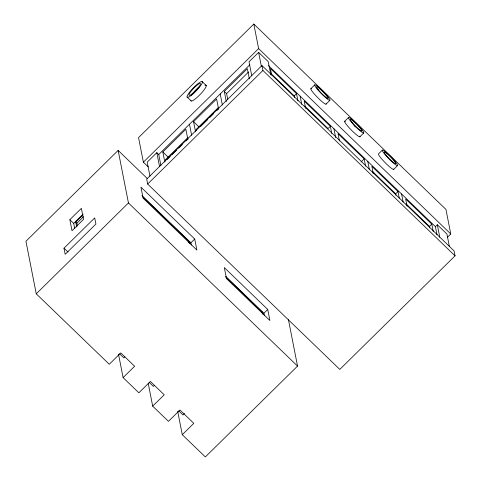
<?xml version="1.0" encoding="UTF-8"?>
<svg xmlns="http://www.w3.org/2000/svg" width="481" height="481" viewBox="0 0 481 481"><rect width="100%" height="100%" fill="white"/><g stroke="black" fill="none" stroke-linecap="round" stroke-linejoin="round"><path stroke-width="0.72" d="M147.312 178.553L118.14 150.409L25.944 241.27L36.249 293.819L109.265 364.261L120.791 352.904L134.626 366.251L123.1 377.609L138.859 392.809L150.385 381.451L164.219 394.799L152.693 406.156L168.452 421.356L179.972 409.998L193.807 423.346L182.281 434.704L205.339 456.95L297.541 366.095L288.378 319.378M447.57 237.139L450.769 233.982L445.953 209.427L253.806 24.05L138.552 137.62L143.374 162.181L148.232 166.865M69.847 219.691L81.367 208.333L83.538 219.384L72.012 230.742L69.847 219.691L73.689 223.394L74.699 228.553M73.689 223.394L83.117 214.105M76.689 227.032L75.727 222.12L82.9 215.049M77.435 226.04L76.882 223.232L83.538 216.666M143.374 162.181L258.622 48.605L253.806 24.05M160.907 165.578L158.742 154.527L156.818 152.675L147.216 162.139L149.964 176.136M270.833 74.886L268.23 61.622L258.622 52.357L249.02 61.821L251.767 75.818M158.742 154.527L249.88 64.719M63.973 248.184L94.709 217.899L95.911 224.038L65.182 254.323L63.973 248.184L66.643 250.739A8.129 1.052 45.4 0 0 68.068 252.014M164.815 162.115L162.825 151.972L185.876 129.257L187.861 139.4M195.545 131.83L193.554 121.687L216.606 98.972L218.596 109.115M226.28 101.545L224.29 91.402L247.342 68.687L249.332 78.83M227.735 99.423L226.599 93.627L248.599 71.946M187.824 137.638L165.302 159.836L165.542 161.063M218.56 107.353L196.038 129.551L196.278 130.778M261.947 65.554L146.699 179.124L147.661 184.037L339.808 369.408L455.056 255.838L454.094 250.926L261.947 65.554L262.909 70.466L455.056 255.838M167.111 159.518L170.256 156.421M171.831 154.87L176.545 150.222M178.637 148.16L182.305 144.547M185.973 140.933L188.071 138.865M200.469 126.647L207.798 119.42M209.896 117.358L213.564 113.744M216.709 110.648L218.801 108.58M36.249 293.819L128.451 202.964L118.14 150.409M147.661 184.037L262.909 70.466M294.504 97.384L294.222 95.935L296.524 93.663L270.394 68.452L271.675 74.97M310.96 88.582L314.802 84.8M325.98 104.197L329.822 100.409A10.877 1.407 45.4 0 0 320.027 88.468A10.877 1.407 45.4 0 0 317.087 88.937A10.877 1.407 45.4 0 0 329.822 100.409M188.311 242.328L189.081 241.57L142.881 197M191.318 245.021L190.879 242.809L194.721 239.027L140.921 187.121L143.091 198.172L196.891 250.078L194.721 239.027M305.633 108.321L304.214 101.076L330.345 126.287L328.042 128.559L304.575 105.922M344.739 121.218L348.581 117.43M124.838 356.854L123.815 357.864L119.559 353.757M359.836 136.814L363.678 133.027A10.877 1.407 45.4 0 0 353.673 120.941A10.877 1.407 45.4 0 0 351.034 121.723A10.877 1.407 45.4 0 0 363.678 133.027M361.087 161.941L364.159 158.916L338.029 133.7L339.454 140.945M382.401 150.06L378.559 153.842A10.877 1.407 45.4 0 0 385.582 163.107A10.877 1.407 45.4 0 0 393.789 169.059M154.425 385.401L153.403 386.411L149.146 382.305M393.656 169.438L397.498 165.656A10.877 1.407 45.4 0 0 387.494 153.565A10.877 1.407 45.4 0 0 384.854 154.347A10.877 1.407 45.4 0 0 397.498 165.656M261.327 312.77L262.097 312.013L225.721 276.924M264.334 315.464L263.895 313.251L267.737 309.469L224.314 267.574L226.485 278.625L269.907 320.52L267.737 309.469M395.959 195.262L395.677 193.813L397.979 191.54L371.849 166.33L373.268 173.575M184.53 413.444L182.996 414.959L178.74 410.852M429.78 227.886L429.491 226.437L431.8 224.164L405.663 198.954L407.088 206.199M436.988 234.752L435.401 226.647L437.319 224.753L446.927 234.019L449.386 246.549M258.622 48.605L450.769 233.982M268.458 65.584L435.401 226.647M271.29 73.809L294.222 95.935M372.745 171.687L395.677 193.813M406.03 203.8L429.491 226.437M224.29 91.402L226.599 93.627M202.044 81.457L206.271 85.546M187.061 96.976L191.294 101.064M193.554 121.687L198.683 126.629M162.825 151.972L168.458 157.407M141.925 195.575L190.879 242.809M225.836 276.533L263.895 313.251M128.451 202.964L297.541 366.095M75.727 222.12L76.882 223.232M437.319 224.753L439.778 237.277M431.8 224.164L433.219 231.409M401.581 194.017L403.174 202.122M397.979 191.54L399.26 198.058M367.767 161.394L369.354 169.498M364.159 158.916L365.584 166.155M333.946 128.77L335.678 137.608M330.345 126.287L331.764 133.532M300.126 96.14L301.719 104.245M296.524 93.663L297.949 100.908M258.622 52.357L261.369 66.354M220.208 93.957L222.378 105.008M262.097 312.013L262.512 314.117M189.472 124.242L191.642 135.293M189.081 241.57L189.496 243.675M156.818 152.675L159.566 166.673M177.693 411.297L182.281 434.704M148.244 383.483L152.693 406.156M118.512 354.202L123.1 377.609M205.002 85.329A10.877 2.068 -46 0 1 201.046 93.524A10.877 2.068 -46 0 1 190.903 100.685M192.394 93.897A8.159 1.551 -46 0 1 199.308 86.772M326.166 103.86A10.877 1.407 45.4 0 1 316.769 96.663A10.877 1.407 45.4 0 1 311.652 88.781M359.974 136.43A10.877 1.407 45.4 0 1 350.763 129.467A10.877 1.407 45.4 0 1 345.388 121.368M354.01 125.439A8.159 1.052 45.4 0 1 355.513 126.954M191.324 95.322A10.877 2.068 -46 0 0 202.429 81.836A10.877 2.068 -46 0 0 190.488 91.065A10.877 2.068 -46 0 0 191.324 95.322M192.105 93.897A8.159 1.551 -46 0 0 200.511 83.754A8.159 1.551 -46 0 0 191.618 90.566A8.159 1.551 -46 0 0 192.105 93.897M352.188 122.451A8.159 1.052 45.4 0 0 361.754 131.085A8.159 1.052 45.4 0 0 354.449 122.156A8.159 1.052 45.4 0 0 352.188 122.451M318.368 89.827A8.159 1.052 45.4 0 0 327.94 98.461A8.159 1.052 45.4 0 0 320.629 89.526A8.159 1.052 45.4 0 0 318.368 89.827M386.129 155.225A8.159 1.052 45.4 0 0 395.61 163.702A8.159 1.052 45.4 0 0 388.107 154.635A8.159 1.052 45.4 0 0 386.129 155.225"/></g></svg>
